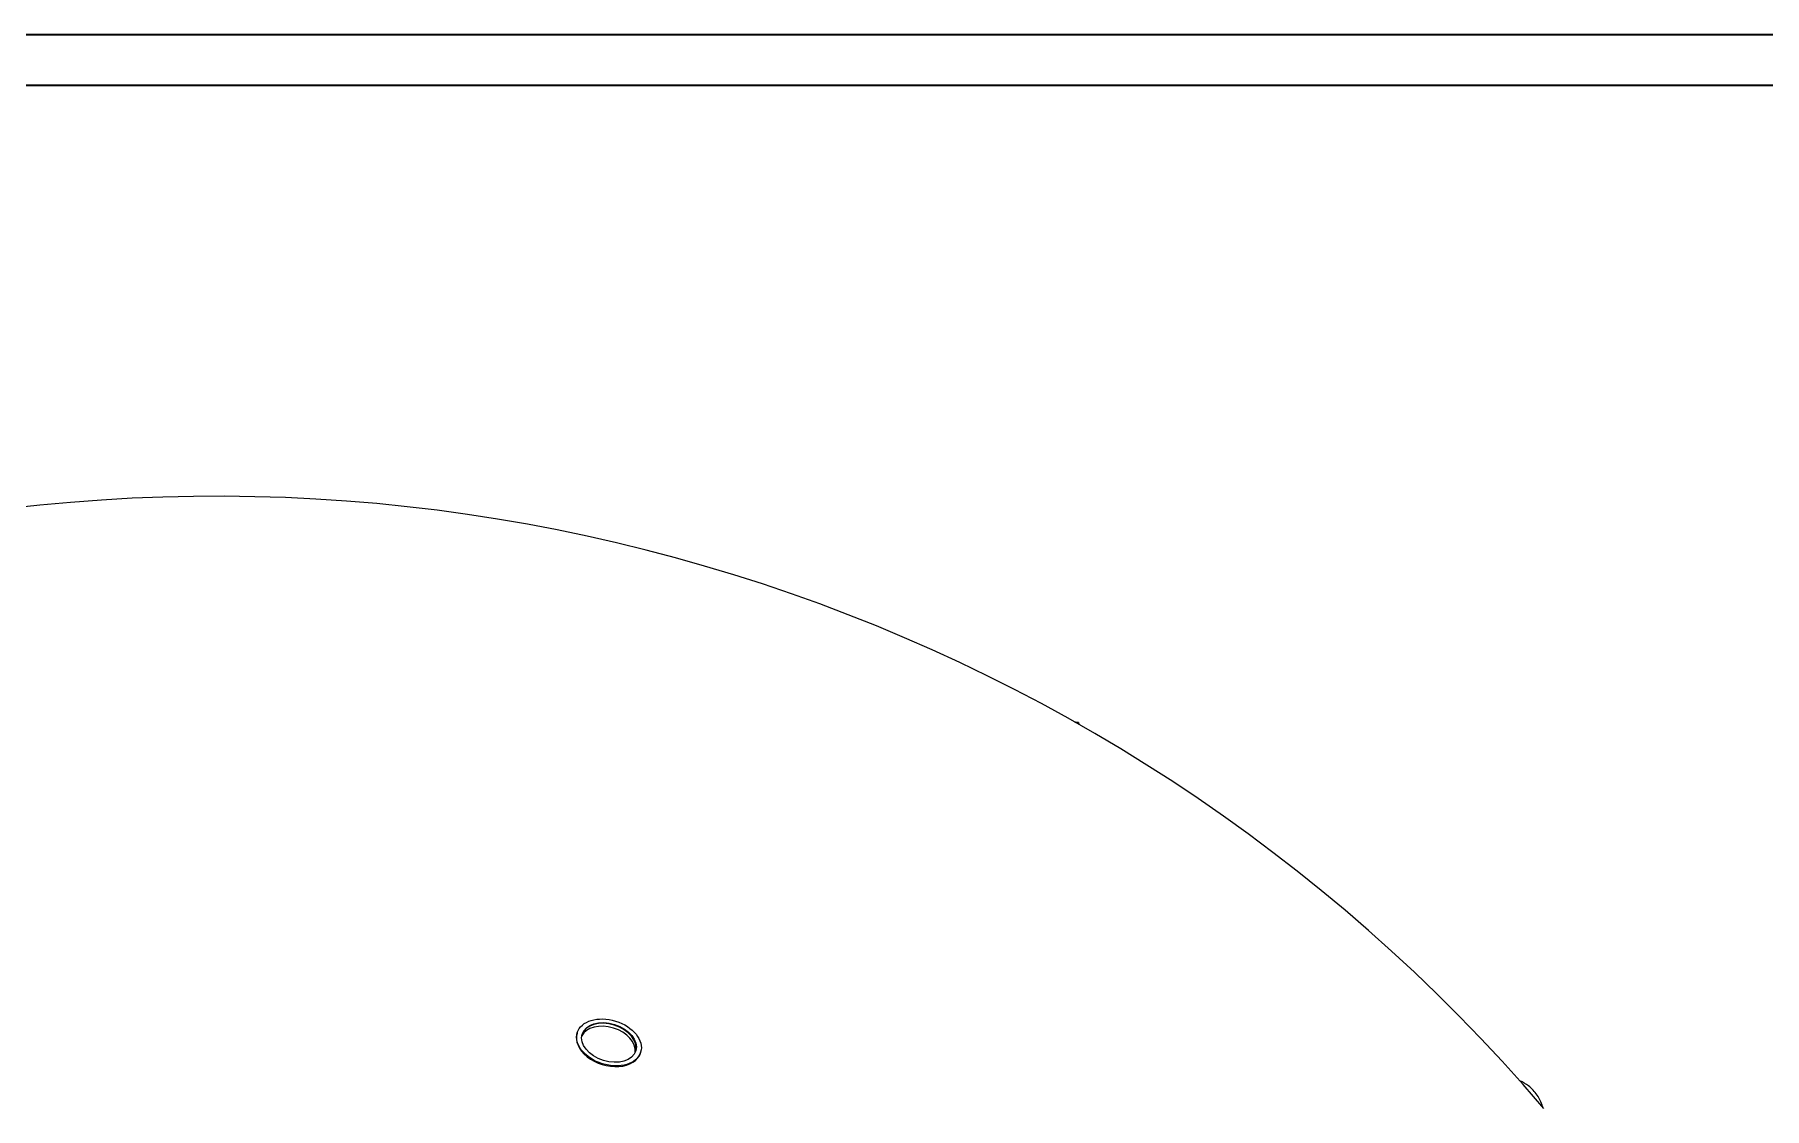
# Model space of a CAD drawing. Header units: millimetres. Extents: x -4172 to 126100, y -2 to 142133.
# Drawn here: x 55255 to 72206, y 48883 to 59400 of the extents above; entities that cross this region are included whole.
import ezdxf

# ---------------------------------------------------------------- set-up
doc = ezdxf.new("R2010")
doc.units = ezdxf.units.MM
doc.header["$LTSCALE"] = 100
doc.layers.get('0').update_dxf_attribs({"lineweight": 18})
doc.layers.add('Border', color=7, linetype='Continuous', lineweight=35)
doc.layers.add('Visible', color=7, linetype='Continuous', lineweight=25)
doc.layers.add('P_Atmospheric Air (AA)', color=7, linetype='Continuous', lineweight=18, true_color=0x00e100)

# ---------------------------------------------------------------- blocks, each defined once
blk = doc.blocks.new('Borders Bigadan Border')
at = {"layer": 'Border'}
for p, q in [((0, 594), (1261, 594)), ((1256, 589), (20, 589))]:
    blk.add_line(p, q, dxfattribs=at)

msp = doc.modelspace()

# ---------------------------------------------------------------- linework, layer by layer
at = {"layer": 'P_Atmospheric Air (AA)'}
msp.add_open_spline([(70034.01, 48894.36), (70033.21, 48897.18), (70032.38, 48900), (70019.62, 48941.77), (70001.84, 48979.05), (69955.56, 49046.82), (69927.04, 49077.29), (69867.99, 49122.93), (69838.99, 49139.93), (69808.17, 49152.9)], degree=3, knots=[5.003908512, 5.003908512, 5.003908512, 5.003908512, 5.026548246, 5.026548246, 5.340707511, 5.340707511, 5.654866776, 5.654866776, 5.906494709, 5.906494709, 5.906494709, 5.906494709], dxfattribs=at)
at = {"layer": 'Visible'}
for p, q in [((65448.46, 52666.86), (65456.25, 52666.86)), ((65456.25, 52666.86), (65450.79, 52665.55)), ((65457.15, 52662.12), (65456.25, 52666.86)), ((65483.73, 52662.12), (65456.86, 52662.12)), ((65464.86, 52657.59), (65483.73, 52662.12)), ((65483.73, 52662.12), (65486.94, 52645.07)), ((60572.9, 49624.56), (60570.71, 49617.49)), ((61193.92, 49432.65), (61191.74, 49425.58))]:
    msp.add_line(p, q, dxfattribs=at)
for centre, radius, start, end in [((57036.78, 37769.16), 17108.42, 40.510533, 105.020452), ((66904.57, 68340.02), 19709.44, 251.485122, 251.535708), ((66904.57, 68340.02), 19709.44, 252.974428, 253.021246)]:
    msp.add_arc(centre, radius, start, end, dxfattribs=at)
for major_axis in [(310.51, -95.95), (262.74, -81.19)]:
    msp.add_ellipse((60883.41, 49528.6), major_axis=major_axis, ratio=0.67249851, dxfattribs=at)
for centre, major_axis, start_param, end_param in [((60872.49, 49493.25), (-262.74, 81.19), 3.24180764, 6.18297032), ((60881.23, 49521.53), (-262.74, 81.19), 3.16160345, 6.26317451), ((60881.23, 49521.53), (310.51, -95.95), 3.14159265, 6.28318531)]:
    msp.add_ellipse(centre, major_axis=major_axis, ratio=0.67249851, start_param=start_param, end_param=end_param, dxfattribs=at)

# ---------------------------------------------------------------- block references
at = {"xscale": 100, "yscale": 100, "zscale": 100}
msp.add_blockref('Borders Bigadan Border', (0, 0), dxfattribs=at)

doc.saveas('drawing.dxf')
